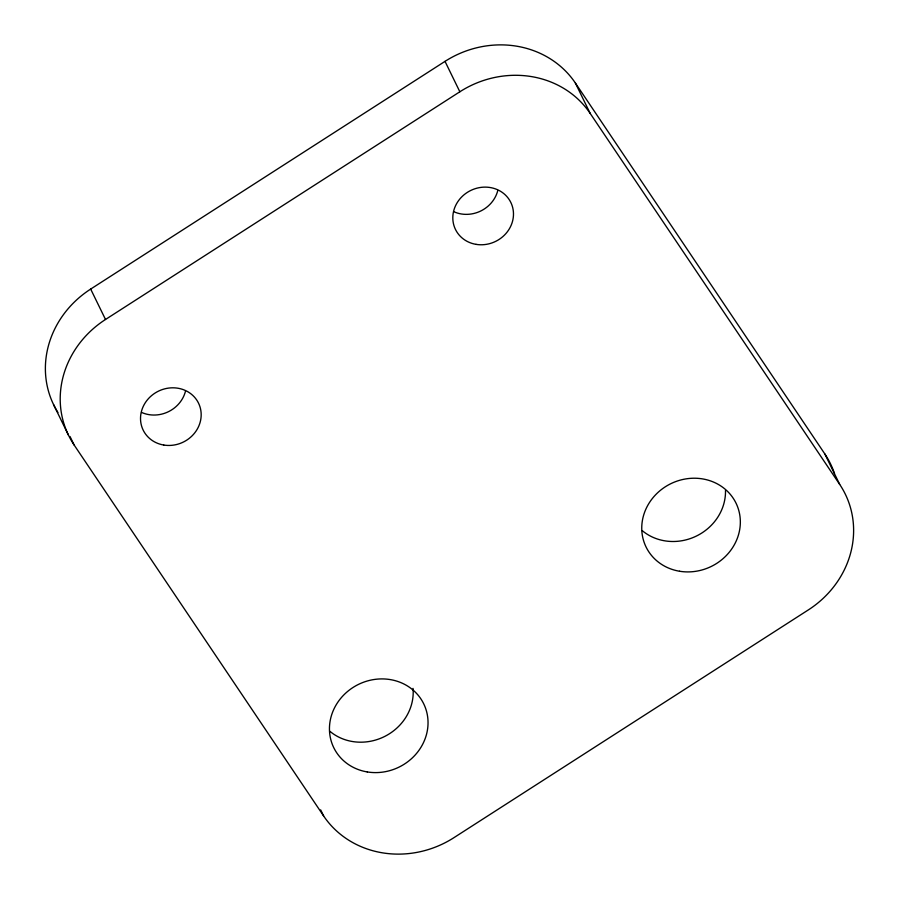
<?xml version="1.0" encoding="UTF-8"?>
<svg xmlns="http://www.w3.org/2000/svg" width="899" height="899" viewBox="0 0 899 899"><rect width="100%" height="100%" fill="white"/><g stroke="black" fill="none" stroke-linecap="round" stroke-linejoin="round"><path stroke-width="1.35" d="M57.918 412.461A96.215 88.574 -26 0 1 90.675 289.073L445.016 61.368A96.215 88.574 -26 0 1 575.36 83.011L824.844 453.961A96.215 88.574 -26 0 1 834.497 473.559M74.156 445.039A96.215 88.574 -26 0 1 105.509 319.482L459.85 91.777A96.215 88.574 -26 0 1 590.194 113.431L839.677 484.381A96.215 88.574 -26 0 1 808.325 609.927L453.984 837.632A96.215 88.574 -26 0 1 323.64 815.989L74.156 445.039L70.01 436.521M824.844 453.961L839.677 484.381M575.36 83.011L590.194 113.431M445.016 61.368L459.85 91.777M90.675 289.073L105.509 319.482M320.673 809.898L323.64 815.989M53.558 404.572L68.391 434.981M413.034 688.398A50.029 46.051 -26 0 1 385.244 736.169A50.029 46.051 -26 0 1 329.967 731.348M725.493 490.404A50.029 46.051 -26 0 1 696.242 536.13A50.029 46.051 -26 0 1 642.268 530.657M185.509 391.121A30.791 28.341 -26 0 1 141.525 412.394M497.81 190.431A30.791 28.341 -26 0 1 453.826 211.715M679.52 571.236A50.029 46.051 -26 0 0 738.315 508.879A50.029 46.051 -26 0 0 655.304 495.091A50.029 46.051 -26 0 0 679.52 571.236M367.219 771.926A50.029 46.051 -26 0 0 426.014 709.569A50.029 46.051 -26 0 0 343.002 695.781A50.029 46.051 -26 0 0 367.219 771.926M163.753 445.039A30.791 28.341 -26 0 0 199.938 406.674A30.791 28.341 -26 0 0 148.852 398.19A30.791 28.341 -26 0 0 163.753 445.039M476.054 244.359A30.791 28.341 -26 0 0 512.239 205.983A30.791 28.341 -26 0 0 461.153 197.499A30.791 28.341 -26 0 0 476.054 244.359"/></g></svg>
